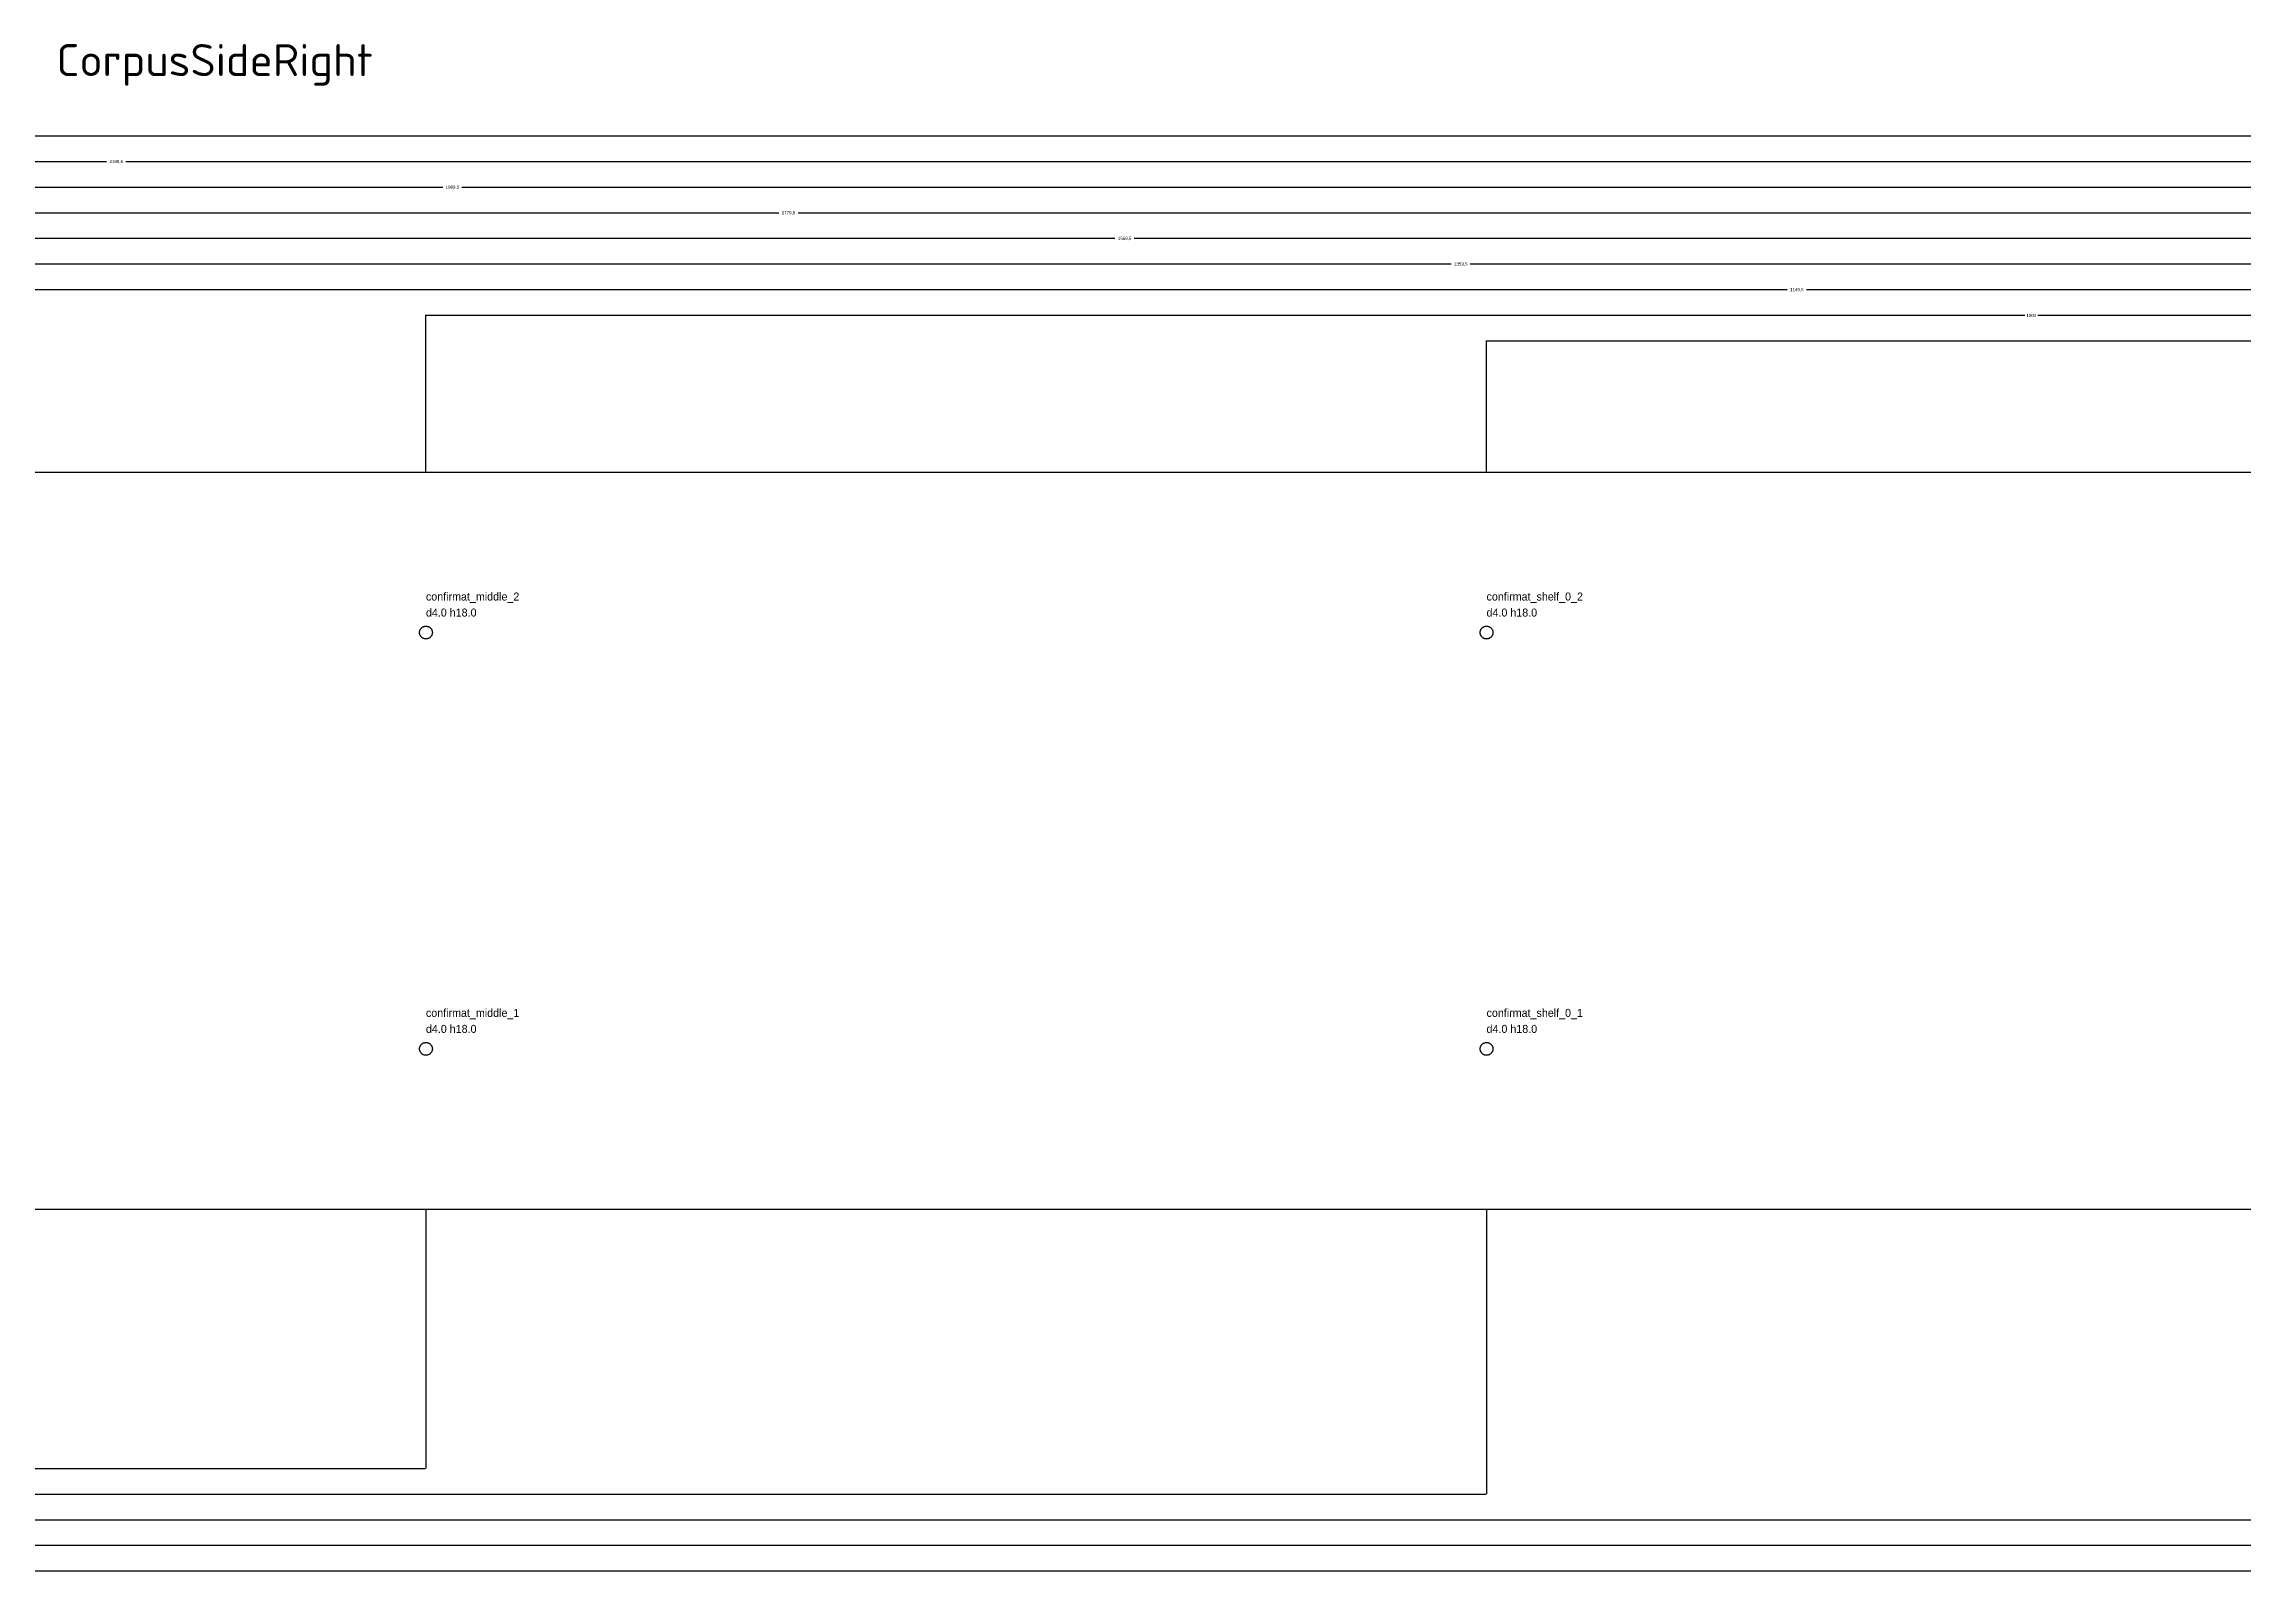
# Model space of a CAD drawing. Header units: millimetres. Extents: x -90 to 2551, y -195 to 364.
# Drawn here: x 1178 to 1864, y -114 to 364 of the extents above; entities that cross this region are included whole.
import ezdxf
from ezdxf.enums import TextEntityAlignment as Align

# ---------------------------------------------------------------- set-up
doc = ezdxf.new("R2010")
doc.units = ezdxf.units.MM
for name, color, linetype in [('ANNOTATION', 7, 'Continuous'), ('CUT', 1, 'Continuous'), ('DIMENSION', 8, 'Continuous')]:
    doc.layers.add(name, color=color, linetype=linetype)
doc.styles.add('Title', font='ISOCPEUR.ttf')
doc.dimstyles.get("Standard").update_dxf_attribs({"dimtxt": 2.5, "dimasz": 2.5, "dimexe": 1.25, "dimexo": 0.625, "dimtad": 1, "dimtxsty": 'Standard', "dimcen": 2.5, "dimazin": 3, "dimtfac": 1, "dimtmove": 0, "dimatfit": 3})

# ---------------------------------------------------------------- blocks, each defined once
blk = doc.blocks.new('_CLOSEDFILLED')
at = {"color": 0, "linetype": 'ByBlock'}
blk.add_solid([(-1, 0.2), (0, 0), (-1, -0.2)], dxfattribs=at)
blk = doc.blocks.new('*D8')
for p, q in [((0, 0), (0, -81)), ((1297, 0), (1297, -81)), ((0.25, -81), (646.5, -81)), ((650.5, -81), (1296.75, -81))]:
    blk.add_line(p, q)
at = {"layer": 'Defpoints'}
for p in [(0, 0), (1297, 0), (0, -81)]:
    blk.add_point(p, dxfattribs=at)
at = {"layer": 'DIMENSION', "xscale": 0.25, "yscale": 0.25, "rotation": 180}
blk.add_blockref('_CLOSEDFILLED', (0, -81), dxfattribs=at)
at = {"layer": 'DIMENSION', "xscale": 0.25, "yscale": 0.25}
blk.add_blockref('_CLOSEDFILLED', (1297, -81), dxfattribs=at)
at = {"layer": 'DIMENSION', "insert": (648.5, -81), "char_height": 1, "attachment_point": 5}
blk.add_mtext('1297', dxfattribs=at)
blk = doc.blocks.new('*D9')
for p, q in [((0, 0), (0, -89)), ((1628.33, 0), (1628.33, -89)), ((0.25, -89), (810.665, -89)), ((817.665, -89), (1628.08, -89))]:
    blk.add_line(p, q)
at = {"layer": 'Defpoints'}
for p in [(0, 0), (1628.33, 0), (0, -89)]:
    blk.add_point(p, dxfattribs=at)
at = {"layer": 'DIMENSION', "xscale": 0.25, "yscale": 0.25, "rotation": 180}
blk.add_blockref('_CLOSEDFILLED', (0, -89), dxfattribs=at)
at = {"layer": 'DIMENSION', "xscale": 0.25, "yscale": 0.25}
blk.add_blockref('_CLOSEDFILLED', (1628.33, -89), dxfattribs=at)
at = {"layer": 'DIMENSION', "insert": (814.165, -89), "char_height": 1, "attachment_point": 5}
blk.add_mtext('1628,33', dxfattribs=at)
blk = doc.blocks.new('*D10')
for p, q in [((0, 0), (0, -97)), ((1959.67, 0), (1959.67, -97)), ((0.25, -97), (976.335, -97)), ((983.335, -97), (1959.42, -97))]:
    blk.add_line(p, q)
at = {"layer": 'Defpoints'}
for p in [(0, 0), (1959.67, 0), (0, -97)]:
    blk.add_point(p, dxfattribs=at)
at = {"layer": 'DIMENSION', "xscale": 0.25, "yscale": 0.25, "rotation": 180}
blk.add_blockref('_CLOSEDFILLED', (0, -97), dxfattribs=at)
at = {"layer": 'DIMENSION', "xscale": 0.25, "yscale": 0.25}
blk.add_blockref('_CLOSEDFILLED', (1959.67, -97), dxfattribs=at)
at = {"layer": 'DIMENSION', "insert": (979.835, -97), "char_height": 1, "attachment_point": 5}
blk.add_mtext('1959,67', dxfattribs=at)
blk = doc.blocks.new('*D11')
for p, q in [((0, 0), (0, -105)), ((2291, 0), (2291, -105)), ((0.25, -105), (1143.5, -105)), ((1147.5, -105), (2290.75, -105))]:
    blk.add_line(p, q)
at = {"layer": 'Defpoints'}
for p in [(0, 0), (2291, 0), (0, -105)]:
    blk.add_point(p, dxfattribs=at)
at = {"layer": 'DIMENSION', "xscale": 0.25, "yscale": 0.25, "rotation": 180}
blk.add_blockref('_CLOSEDFILLED', (0, -105), dxfattribs=at)
at = {"layer": 'DIMENSION', "xscale": 0.25, "yscale": 0.25}
blk.add_blockref('_CLOSEDFILLED', (2291, -105), dxfattribs=at)
at = {"layer": 'DIMENSION', "insert": (1145.5, -105), "char_height": 1, "attachment_point": 5}
blk.add_mtext('2291', dxfattribs=at)
blk = doc.blocks.new('*D12')
for p, q in [((0, 0), (0, -113)), ((2300, 0), (2300, -113)), ((0.25, -113), (1148, -113)), ((1152, -113), (2299.75, -113))]:
    blk.add_line(p, q)
at = {"layer": 'Defpoints'}
for p in [(0, 0), (2300, 0), (0, -113)]:
    blk.add_point(p, dxfattribs=at)
at = {"layer": 'DIMENSION', "xscale": 0.25, "yscale": 0.25, "rotation": 180}
blk.add_blockref('_CLOSEDFILLED', (0, -113), dxfattribs=at)
at = {"layer": 'DIMENSION', "xscale": 0.25, "yscale": 0.25}
blk.add_blockref('_CLOSEDFILLED', (2300, -113), dxfattribs=at)
at = {"layer": 'DIMENSION', "insert": (1150, -113), "char_height": 1, "attachment_point": 5}
blk.add_mtext('2300', dxfattribs=at)
blk = doc.blocks.new('*D15')
for p, q in [((1961.165, 271), (1628.08, 271)), ((1628.33, 230), (1628.33, 271)), ((2300.25, 271), (1967.165, 271)), ((2300, 230), (2300, 271))]:
    blk.add_line(p, q)
at = {"layer": 'Defpoints'}
for p in [(2300, 271), (1628.33, 230), (2300, 230)]:
    blk.add_point(p, dxfattribs=at)
at = {"layer": 'DIMENSION', "xscale": 0.25, "yscale": 0.25}
blk.add_blockref('_CLOSEDFILLED', (1628.33, 271), dxfattribs=at)
at = {"layer": 'DIMENSION', "xscale": 0.25, "yscale": 0.25, "rotation": 180}
blk.add_blockref('_CLOSEDFILLED', (2300, 271), dxfattribs=at)
at = {"layer": 'DIMENSION', "insert": (1964.165, 271), "char_height": 1, "attachment_point": 5}
blk.add_mtext('671,67', dxfattribs=at)
blk = doc.blocks.new('*D16')
for p, q in [((1796.5, 279), (1296.75, 279)), ((1297, 230), (1297, 279)), ((2300.25, 279), (1800.5, 279)), ((2300, 230), (2300, 279))]:
    blk.add_line(p, q)
at = {"layer": 'Defpoints'}
for p in [(2300, 279), (1297, 230), (2300, 230)]:
    blk.add_point(p, dxfattribs=at)
at = {"layer": 'DIMENSION', "xscale": 0.25, "yscale": 0.25}
blk.add_blockref('_CLOSEDFILLED', (1297, 279), dxfattribs=at)
at = {"layer": 'DIMENSION', "xscale": 0.25, "yscale": 0.25, "rotation": 180}
blk.add_blockref('_CLOSEDFILLED', (2300, 279), dxfattribs=at)
at = {"layer": 'DIMENSION', "insert": (1798.5, 279), "char_height": 1, "attachment_point": 5}
blk.add_mtext('1003', dxfattribs=at)
blk = doc.blocks.new('*D17')
for p, q in [((1722.25, 287), (1150.25, 287)), ((1150.5, 230), (1150.5, 287)), ((2300.25, 287), (1728.25, 287)), ((2300, 230), (2300, 287))]:
    blk.add_line(p, q)
at = {"layer": 'Defpoints'}
for p in [(2300, 287), (1150.5, 230), (2300, 230)]:
    blk.add_point(p, dxfattribs=at)
at = {"layer": 'DIMENSION', "xscale": 0.25, "yscale": 0.25}
blk.add_blockref('_CLOSEDFILLED', (1150.5, 287), dxfattribs=at)
at = {"layer": 'DIMENSION', "xscale": 0.25, "yscale": 0.25, "rotation": 180}
blk.add_blockref('_CLOSEDFILLED', (2300, 287), dxfattribs=at)
at = {"layer": 'DIMENSION', "insert": (1725.25, 287), "char_height": 1, "attachment_point": 5}
blk.add_mtext('1149,5', dxfattribs=at)
blk = doc.blocks.new('*D18')
for p, q in [((1617.25, 295), (940.25, 295)), ((940.5, 230), (940.5, 295)), ((2300.25, 295), (1623.25, 295)), ((2300, 230), (2300, 295))]:
    blk.add_line(p, q)
at = {"layer": 'Defpoints'}
for p in [(2300, 295), (940.5, 230), (2300, 230)]:
    blk.add_point(p, dxfattribs=at)
at = {"layer": 'DIMENSION', "xscale": 0.25, "yscale": 0.25}
blk.add_blockref('_CLOSEDFILLED', (940.5, 295), dxfattribs=at)
at = {"layer": 'DIMENSION', "xscale": 0.25, "yscale": 0.25, "rotation": 180}
blk.add_blockref('_CLOSEDFILLED', (2300, 295), dxfattribs=at)
at = {"layer": 'DIMENSION', "insert": (1620.25, 295), "char_height": 1, "attachment_point": 5}
blk.add_mtext('1359,5', dxfattribs=at)
blk = doc.blocks.new('*D19')
for p, q in [((1512.25, 303), (730.25, 303)), ((730.5, 230), (730.5, 303)), ((2300.25, 303), (1518.25, 303)), ((2300, 230), (2300, 303))]:
    blk.add_line(p, q)
at = {"layer": 'Defpoints'}
for p in [(2300, 303), (730.5, 230), (2300, 230)]:
    blk.add_point(p, dxfattribs=at)
at = {"layer": 'DIMENSION', "xscale": 0.25, "yscale": 0.25}
blk.add_blockref('_CLOSEDFILLED', (730.5, 303), dxfattribs=at)
at = {"layer": 'DIMENSION', "xscale": 0.25, "yscale": 0.25, "rotation": 180}
blk.add_blockref('_CLOSEDFILLED', (2300, 303), dxfattribs=at)
at = {"layer": 'DIMENSION', "insert": (1515.25, 303), "char_height": 1, "attachment_point": 5}
blk.add_mtext('1569,5', dxfattribs=at)
blk = doc.blocks.new('*D20')
for p, q in [((1407.25, 311), (520.25, 311)), ((520.5, 230), (520.5, 311)), ((2300.25, 311), (1413.25, 311)), ((2300, 230), (2300, 311))]:
    blk.add_line(p, q)
at = {"layer": 'Defpoints'}
for p in [(2300, 311), (520.5, 230), (2300, 230)]:
    blk.add_point(p, dxfattribs=at)
at = {"layer": 'DIMENSION', "xscale": 0.25, "yscale": 0.25}
blk.add_blockref('_CLOSEDFILLED', (520.5, 311), dxfattribs=at)
at = {"layer": 'DIMENSION', "xscale": 0.25, "yscale": 0.25, "rotation": 180}
blk.add_blockref('_CLOSEDFILLED', (2300, 311), dxfattribs=at)
at = {"layer": 'DIMENSION', "insert": (1410.25, 311), "char_height": 1, "attachment_point": 5}
blk.add_mtext('1779,5', dxfattribs=at)
blk = doc.blocks.new('*D21')
for p, q in [((1302.25, 319), (310.25, 319)), ((310.5, 230), (310.5, 319)), ((2300.25, 319), (1308.25, 319)), ((2300, 230), (2300, 319))]:
    blk.add_line(p, q)
at = {"layer": 'Defpoints'}
for p in [(2300, 319), (310.5, 230), (2300, 230)]:
    blk.add_point(p, dxfattribs=at)
at = {"layer": 'DIMENSION', "xscale": 0.25, "yscale": 0.25}
blk.add_blockref('_CLOSEDFILLED', (310.5, 319), dxfattribs=at)
at = {"layer": 'DIMENSION', "xscale": 0.25, "yscale": 0.25, "rotation": 180}
blk.add_blockref('_CLOSEDFILLED', (2300, 319), dxfattribs=at)
at = {"layer": 'DIMENSION', "insert": (1305.25, 319), "char_height": 1, "attachment_point": 5}
blk.add_mtext('1989,5', dxfattribs=at)
blk = doc.blocks.new('*D22')
for p, q in [((1197.25, 327), (100.25, 327)), ((100.5, 230), (100.5, 327)), ((2300.25, 327), (1203.25, 327)), ((2300, 230), (2300, 327))]:
    blk.add_line(p, q)
at = {"layer": 'Defpoints'}
for p in [(2300, 327), (100.5, 230), (2300, 230)]:
    blk.add_point(p, dxfattribs=at)
at = {"layer": 'DIMENSION', "xscale": 0.25, "yscale": 0.25}
blk.add_blockref('_CLOSEDFILLED', (100.5, 327), dxfattribs=at)
at = {"layer": 'DIMENSION', "xscale": 0.25, "yscale": 0.25, "rotation": 180}
blk.add_blockref('_CLOSEDFILLED', (2300, 327), dxfattribs=at)
at = {"layer": 'DIMENSION', "insert": (1200.25, 327), "char_height": 1, "attachment_point": 5}
blk.add_mtext('2199,5', dxfattribs=at)
blk = doc.blocks.new('*D23')
for p, q in [((1152.5, 335), (8.75, 335)), ((9, 230), (9, 335)), ((2300.25, 335), (1156.5, 335)), ((2300, 230), (2300, 335))]:
    blk.add_line(p, q)
at = {"layer": 'Defpoints'}
for p in [(2300, 335), (9, 230), (2300, 230)]:
    blk.add_point(p, dxfattribs=at)
at = {"layer": 'DIMENSION', "xscale": 0.25, "yscale": 0.25}
blk.add_blockref('_CLOSEDFILLED', (9, 335), dxfattribs=at)
at = {"layer": 'DIMENSION', "xscale": 0.25, "yscale": 0.25, "rotation": 180}
blk.add_blockref('_CLOSEDFILLED', (2300, 335), dxfattribs=at)
at = {"layer": 'DIMENSION', "insert": (1154.5, 335), "char_height": 1, "attachment_point": 5}
blk.add_mtext('2291', dxfattribs=at)

msp = doc.modelspace()

# ---------------------------------------------------------------- linework, layer by layer
at = {"layer": 'CUT'}
for p, q in [((2300, 230), (0, 230)), ((1295, 180.126), (1295.02, 180.251)), ((1295, 180), (1295, 180.126)), ((1295, 179.874), (1295, 180)), ((1295.02, 179.749), (1295, 179.874)), ((1295.02, 180.251), (1295.04, 180.375)), ((1295.04, 179.625), (1295.02, 179.749)), ((1295.04, 180.375), (1295.06, 180.497)), ((1295.06, 179.503), (1295.04, 179.625)), ((1295.06, 180.497), (1295.1, 180.618)), ((1295.1, 179.382), (1295.06, 179.503)), ((1295.1, 180.618), (1295.14, 180.736)), ((1295.14, 179.264), (1295.1, 179.382)), ((1295.14, 180.736), (1295.19, 180.852)), ((1295.19, 179.148), (1295.14, 179.264)), ((1295.19, 180.852), (1295.25, 180.964)), ((1295.25, 179.036), (1295.19, 179.148)), ((1295.25, 180.964), (1295.31, 181.072)), ((1295.31, 178.928), (1295.25, 179.036)), ((1295.31, 181.072), (1295.38, 181.176)), ((1295.38, 178.824), (1295.31, 178.928)), ((1295.38, 181.176), (1295.46, 181.275)), ((1295.46, 178.725), (1295.38, 178.824)), ((1295.46, 181.275), (1295.54, 181.369)), ((1295.54, 178.631), (1295.46, 178.725)), ((1295.54, 181.369), (1295.63, 181.458)), ((1295.63, 178.542), (1295.54, 178.631)), ((1295.63, 181.458), (1295.73, 181.541)), ((1295.73, 178.459), (1295.63, 178.542)), ((1295.73, 181.541), (1295.82, 181.618)), ((1295.82, 181.618), (1295.93, 181.689)), ((1295.93, 181.689), (1296.04, 181.753)), ((1296.04, 181.753), (1296.15, 181.81)), ((1296.15, 181.81), (1296.26, 181.86)), ((1296.26, 181.86), (1296.38, 181.902)), ((1296.38, 181.902), (1296.5, 181.937)), ((1296.5, 181.937), (1296.63, 181.965)), ((1296.63, 181.965), (1296.75, 181.984)), ((1296.75, 181.984), (1296.87, 181.996)), ((1296.87, 181.996), (1297, 182)), ((1297, 182), (1297.13, 181.996)), ((1297.13, 181.996), (1297.25, 181.984)), ((1297.25, 181.984), (1297.37, 181.965)), ((1297.37, 181.965), (1297.5, 181.937)), ((1297.5, 181.937), (1297.62, 181.902)), ((1297.62, 181.902), (1297.74, 181.86)), ((1297.74, 181.86), (1297.85, 181.81)), ((1297.85, 181.81), (1297.96, 181.753)), ((1297.96, 181.753), (1298.07, 181.689)), ((1298.07, 181.689), (1298.18, 181.618)), ((1298.18, 181.618), (1298.27, 181.541)), ((1298.27, 181.541), (1298.37, 181.458)), ((1298.37, 178.542), (1298.27, 178.459)), ((1298.37, 181.458), (1298.46, 181.369)), ((1298.46, 178.631), (1298.37, 178.542)), ((1298.46, 181.369), (1298.54, 181.275)), ((1298.54, 178.725), (1298.46, 178.631)), ((1298.54, 181.275), (1298.62, 181.176)), ((1298.62, 178.824), (1298.54, 178.725)), ((1298.62, 181.176), (1298.69, 181.072)), ((1298.69, 178.928), (1298.62, 178.824)), ((1298.69, 181.072), (1298.75, 180.964)), ((1298.75, 179.036), (1298.69, 178.928)), ((1298.75, 180.964), (1298.81, 180.852)), ((1298.81, 179.148), (1298.75, 179.036)), ((1298.81, 180.852), (1298.86, 180.736)), ((1298.86, 179.264), (1298.81, 179.148)), ((1298.86, 180.736), (1298.9, 180.618)), ((1298.9, 179.382), (1298.86, 179.264)), ((1298.9, 180.618), (1298.94, 180.497)), ((1298.94, 179.503), (1298.9, 179.382)), ((1298.94, 180.497), (1298.96, 180.375)), ((1298.96, 179.625), (1298.94, 179.503)), ((1298.96, 180.375), (1298.98, 180.251)), ((1298.98, 179.749), (1298.96, 179.625)), ((1298.98, 180.251), (1299, 180.126)), ((1299, 179.874), (1298.98, 179.749)), ((1299, 180.126), (1299, 180)), ((1299, 180), (1299, 179.874)), ((1626.33, 180), (1626.34, 180.126)), ((1626.34, 179.874), (1626.33, 180)), ((1626.34, 180.126), (1626.35, 180.251)), ((1626.35, 179.749), (1626.34, 179.874)), ((1626.35, 180.251), (1626.37, 180.375)), ((1626.37, 179.625), (1626.35, 179.749)), ((1626.37, 180.375), (1626.4, 180.497)), ((1626.4, 179.503), (1626.37, 179.625)), ((1626.4, 180.497), (1626.43, 180.618)), ((1626.43, 179.382), (1626.4, 179.503)), ((1626.43, 180.618), (1626.47, 180.736)), ((1626.47, 179.264), (1626.43, 179.382)), ((1626.47, 180.736), (1626.52, 180.852)), ((1626.52, 179.148), (1626.47, 179.264)), ((1626.52, 180.852), (1626.58, 180.964)), ((1626.58, 179.036), (1626.52, 179.148)), ((1626.58, 180.964), (1626.64, 181.072)), ((1626.64, 178.928), (1626.58, 179.036)), ((1626.64, 181.072), (1626.72, 181.176)), ((1626.72, 178.824), (1626.64, 178.928)), ((1626.72, 181.176), (1626.79, 181.275)), ((1626.79, 178.725), (1626.72, 178.824)), ((1626.79, 181.275), (1626.88, 181.369)), ((1626.88, 178.631), (1626.79, 178.725)), ((1626.88, 181.369), (1626.96, 181.458)), ((1626.96, 178.542), (1626.88, 178.631)), ((1626.96, 181.458), (1627.06, 181.541)), ((1627.06, 178.459), (1626.96, 178.542)), ((1627.06, 181.541), (1627.16, 181.618)), ((1627.16, 181.618), (1627.26, 181.689)), ((1627.26, 181.689), (1627.37, 181.753)), ((1627.37, 181.753), (1627.48, 181.81)), ((1627.48, 181.81), (1627.6, 181.86)), ((1627.6, 181.86), (1627.72, 181.902)), ((1627.72, 181.902), (1627.84, 181.937)), ((1627.84, 181.937), (1627.96, 181.965)), ((1627.96, 181.965), (1628.08, 181.984)), ((1628.08, 181.984), (1628.21, 181.996)), ((1628.21, 181.996), (1628.33, 182)), ((1628.33, 182), (1628.46, 181.996)), ((1628.46, 181.996), (1628.58, 181.984)), ((1628.58, 181.984), (1628.71, 181.965)), ((1628.71, 181.965), (1628.83, 181.937)), ((1628.83, 181.937), (1628.95, 181.902)), ((1628.95, 181.902), (1629.07, 181.86)), ((1629.07, 181.86), (1629.18, 181.81)), ((1629.18, 181.81), (1629.3, 181.753)), ((1629.3, 181.753), (1629.4, 181.689)), ((1629.4, 181.689), (1629.51, 181.618)), ((1629.51, 181.618), (1629.61, 181.541)), ((1629.61, 181.541), (1629.7, 181.458)), ((1629.7, 178.542), (1629.61, 178.459)), ((1629.7, 181.458), (1629.79, 181.369)), ((1629.79, 178.631), (1629.7, 178.542)), ((1629.79, 181.369), (1629.87, 181.275)), ((1629.87, 178.725), (1629.79, 178.631)), ((1629.87, 181.275), (1629.95, 181.176)), ((1629.95, 178.824), (1629.87, 178.725)), ((1629.95, 181.176), (1630.02, 181.072)), ((1630.02, 178.928), (1629.95, 178.824)), ((1630.02, 181.072), (1630.09, 180.964)), ((1630.09, 179.036), (1630.02, 178.928)), ((1630.09, 180.964), (1630.14, 180.852)), ((1630.14, 179.148), (1630.09, 179.036)), ((1630.14, 180.852), (1630.19, 180.736)), ((1630.19, 179.264), (1630.14, 179.148)), ((1630.19, 180.736), (1630.24, 180.618)), ((1630.24, 179.382), (1630.19, 179.264)), ((1630.24, 180.618), (1630.27, 180.497)), ((1630.27, 179.503), (1630.24, 179.382)), ((1630.27, 180.497), (1630.3, 180.375)), ((1630.3, 179.625), (1630.27, 179.503)), ((1630.3, 180.375), (1630.32, 180.251)), ((1630.32, 179.749), (1630.3, 179.625)), ((1630.32, 180.251), (1630.33, 180.126)), ((1630.33, 179.874), (1630.32, 179.749)), ((1630.33, 180.126), (1630.33, 180)), ((1630.33, 180), (1630.33, 179.874)), ((1295.82, 178.382), (1295.73, 178.459)), ((1295.93, 178.311), (1295.82, 178.382)), ((1296.04, 178.247), (1295.93, 178.311)), ((1296.15, 178.19), (1296.04, 178.247)), ((1296.26, 178.14), (1296.15, 178.19)), ((1296.38, 178.098), (1296.26, 178.14)), ((1296.5, 178.063), (1296.38, 178.098)), ((1296.63, 178.035), (1296.5, 178.063)), ((1296.75, 178.016), (1296.63, 178.035)), ((1296.87, 178.004), (1296.75, 178.016)), ((1297, 178), (1296.87, 178.004)), ((1297.13, 178.004), (1297, 178)), ((1297.25, 178.016), (1297.13, 178.004)), ((1297.37, 178.035), (1297.25, 178.016)), ((1297.5, 178.063), (1297.37, 178.035)), ((1297.62, 178.098), (1297.5, 178.063)), ((1297.74, 178.14), (1297.62, 178.098)), ((1297.85, 178.19), (1297.74, 178.14)), ((1297.96, 178.247), (1297.85, 178.19)), ((1298.07, 178.311), (1297.96, 178.247)), ((1298.18, 178.382), (1298.07, 178.311)), ((1298.27, 178.459), (1298.18, 178.382)), ((1627.16, 178.382), (1627.06, 178.459)), ((1627.26, 178.311), (1627.16, 178.382)), ((1627.37, 178.247), (1627.26, 178.311)), ((1627.48, 178.19), (1627.37, 178.247)), ((1627.6, 178.14), (1627.48, 178.19)), ((1627.72, 178.098), (1627.6, 178.14)), ((1627.84, 178.063), (1627.72, 178.098)), ((1627.96, 178.035), (1627.84, 178.063)), ((1628.08, 178.016), (1627.96, 178.035)), ((1628.21, 178.004), (1628.08, 178.016)), ((1628.33, 178), (1628.21, 178.004)), ((1628.46, 178.004), (1628.33, 178)), ((1628.58, 178.016), (1628.46, 178.004)), ((1628.71, 178.035), (1628.58, 178.016)), ((1628.83, 178.063), (1628.71, 178.035)), ((1628.95, 178.098), (1628.83, 178.063)), ((1629.07, 178.14), (1628.95, 178.098)), ((1629.18, 178.19), (1629.07, 178.14)), ((1629.3, 178.247), (1629.18, 178.19)), ((1629.4, 178.311), (1629.3, 178.247)), ((1629.51, 178.382), (1629.4, 178.311)), ((1629.61, 178.459), (1629.51, 178.382)), ((1295, 50.1256), (1295.02, 50.2507)), ((1295, 50), (1295, 50.1256)), ((1295, 49.8744), (1295, 50)), ((1295.02, 49.7493), (1295, 49.8744)), ((1295.02, 50.2507), (1295.04, 50.3748)), ((1295.04, 49.6252), (1295.02, 49.7493)), ((1295.04, 50.3748), (1295.06, 50.4974)), ((1295.06, 49.5026), (1295.04, 49.6252)), ((1295.06, 50.4974), (1295.1, 50.618)), ((1295.1, 49.382), (1295.06, 49.5026)), ((1295.1, 50.618), (1295.14, 50.7362)), ((1295.14, 49.2638), (1295.1, 49.382)), ((1295.14, 50.7362), (1295.19, 50.8516)), ((1295.19, 49.1484), (1295.14, 49.2638)), ((1295.19, 50.8516), (1295.25, 50.9635)), ((1295.25, 49.0365), (1295.19, 49.1484)), ((1295.25, 50.9635), (1295.31, 51.0717)), ((1295.31, 48.9283), (1295.25, 49.0365)), ((1295.31, 51.0717), (1295.38, 51.1756)), ((1295.38, 48.8244), (1295.31, 48.9283)), ((1295.38, 51.1756), (1295.46, 51.2748)), ((1295.46, 48.7252), (1295.38, 48.8244)), ((1295.46, 51.2748), (1295.54, 51.3691)), ((1295.54, 48.6309), (1295.46, 48.7252)), ((1295.54, 51.3691), (1295.63, 51.4579)), ((1295.63, 48.5421), (1295.54, 48.6309)), ((1295.63, 51.4579), (1295.73, 51.541)), ((1295.73, 48.459), (1295.63, 48.5421)), ((1295.73, 51.541), (1295.82, 51.618)), ((1295.82, 48.382), (1295.73, 48.459)), ((1295.82, 51.618), (1295.93, 51.6887)), ((1295.93, 48.3113), (1295.82, 48.382)), ((1295.93, 51.6887), (1296.04, 51.7526)), ((1296.04, 48.2474), (1295.93, 48.3113)), ((1296.04, 51.7526), (1296.15, 51.8097)), ((1296.15, 48.1903), (1296.04, 48.2474)), ((1296.15, 51.8097), (1296.26, 51.8596)), ((1296.26, 48.1404), (1296.15, 48.1903)), ((1296.26, 51.8596), (1296.38, 51.9021)), ((1296.38, 48.0979), (1296.26, 48.1404)), ((1296.38, 51.9021), (1296.5, 51.9372)), ((1296.5, 48.0628), (1296.38, 48.0979)), ((1296.5, 51.9372), (1296.63, 51.9646)), ((1296.63, 51.9646), (1296.75, 51.9842)), ((1296.75, 51.9842), (1296.87, 51.9961)), ((1296.87, 51.9961), (1297, 52)), ((1297, 52), (1297.13, 51.9961)), ((1297.13, 51.9961), (1297.25, 51.9842)), ((1297.25, 51.9842), (1297.37, 51.9646)), ((1297.37, 51.9646), (1297.5, 51.9372)), ((1297.5, 51.9372), (1297.62, 51.9021)), ((1297.62, 48.0979), (1297.5, 48.0628)), ((1297.62, 51.9021), (1297.74, 51.8596)), ((1297.74, 48.1404), (1297.62, 48.0979)), ((1297.74, 51.8596), (1297.85, 51.8097)), ((1297.85, 48.1903), (1297.74, 48.1404)), ((1297.85, 51.8097), (1297.96, 51.7526)), ((1297.96, 48.2474), (1297.85, 48.1903)), ((1297.96, 51.7526), (1298.07, 51.6887)), ((1298.07, 48.3113), (1297.96, 48.2474)), ((1298.07, 51.6887), (1298.18, 51.618)), ((1298.18, 48.382), (1298.07, 48.3113)), ((1298.18, 51.618), (1298.27, 51.541)), ((1298.27, 48.459), (1298.18, 48.382)), ((1298.27, 51.541), (1298.37, 51.4579)), ((1298.37, 48.5421), (1298.27, 48.459)), ((1298.37, 51.4579), (1298.46, 51.3691)), ((1298.46, 48.6309), (1298.37, 48.5421)), ((1298.46, 51.3691), (1298.54, 51.2748)), ((1298.54, 48.7252), (1298.46, 48.6309)), ((1298.54, 51.2748), (1298.62, 51.1756)), ((1298.62, 48.8244), (1298.54, 48.7252)), ((1298.62, 51.1756), (1298.69, 51.0717)), ((1298.69, 48.9283), (1298.62, 48.8244)), ((1298.69, 51.0717), (1298.75, 50.9635)), ((1298.75, 49.0365), (1298.69, 48.9283)), ((1298.75, 50.9635), (1298.81, 50.8516)), ((1298.81, 49.1484), (1298.75, 49.0365)), ((1298.81, 50.8516), (1298.86, 50.7362)), ((1298.86, 49.2638), (1298.81, 49.1484)), ((1298.86, 50.7362), (1298.9, 50.618)), ((1298.9, 49.382), (1298.86, 49.2638)), ((1298.9, 50.618), (1298.94, 50.4974)), ((1298.94, 49.5026), (1298.9, 49.382)), ((1298.94, 50.4974), (1298.96, 50.3748)), ((1298.96, 49.6252), (1298.94, 49.5026)), ((1298.96, 50.3748), (1298.98, 50.2507)), ((1298.98, 49.7493), (1298.96, 49.6252)), ((1298.98, 50.2507), (1299, 50.1256)), ((1299, 49.8744), (1298.98, 49.7493)), ((1299, 50.1256), (1299, 50)), ((1299, 50), (1299, 49.8744)), ((1626.33, 50), (1626.34, 50.1256)), ((1626.34, 49.8744), (1626.33, 50)), ((1626.34, 50.1256), (1626.35, 50.2507)), ((1626.35, 49.7493), (1626.34, 49.8744)), ((1626.35, 50.2507), (1626.37, 50.3748)), ((1626.37, 49.6252), (1626.35, 49.7493)), ((1626.37, 50.3748), (1626.4, 50.4974)), ((1626.4, 49.5026), (1626.37, 49.6252)), ((1626.4, 50.4974), (1626.43, 50.618)), ((1626.43, 49.382), (1626.4, 49.5026)), ((1626.43, 50.618), (1626.47, 50.7362)), ((1626.47, 49.2638), (1626.43, 49.382)), ((1626.47, 50.7362), (1626.52, 50.8516)), ((1626.52, 49.1484), (1626.47, 49.2638)), ((1626.52, 50.8516), (1626.58, 50.9635)), ((1626.58, 49.0365), (1626.52, 49.1484)), ((1626.58, 50.9635), (1626.64, 51.0717)), ((1626.64, 48.9283), (1626.58, 49.0365)), ((1626.64, 51.0717), (1626.72, 51.1756)), ((1626.72, 48.8244), (1626.64, 48.9283)), ((1626.72, 51.1756), (1626.79, 51.2748)), ((1626.79, 48.7252), (1626.72, 48.8244)), ((1626.79, 51.2748), (1626.88, 51.3691)), ((1626.88, 48.6309), (1626.79, 48.7252)), ((1626.88, 51.3691), (1626.96, 51.4579)), ((1626.96, 48.5421), (1626.88, 48.6309)), ((1626.96, 51.4579), (1627.06, 51.541)), ((1627.06, 48.459), (1626.96, 48.5421)), ((1627.06, 51.541), (1627.16, 51.618)), ((1627.16, 48.382), (1627.06, 48.459)), ((1627.16, 51.618), (1627.26, 51.6887)), ((1627.26, 48.3113), (1627.16, 48.382)), ((1627.26, 51.6887), (1627.37, 51.7526)), ((1627.37, 48.2474), (1627.26, 48.3113)), ((1627.37, 51.7526), (1627.48, 51.8097)), ((1627.48, 48.1903), (1627.37, 48.2474)), ((1627.48, 51.8097), (1627.6, 51.8596)), ((1627.6, 48.1404), (1627.48, 48.1903)), ((1627.6, 51.8596), (1627.72, 51.9021)), ((1627.72, 48.0979), (1627.6, 48.1404)), ((1627.72, 51.9021), (1627.84, 51.9372)), ((1627.84, 48.0628), (1627.72, 48.0979)), ((1627.84, 51.9372), (1627.96, 51.9646)), ((1627.96, 51.9646), (1628.08, 51.9842)), ((1628.08, 51.9842), (1628.21, 51.9961)), ((1628.21, 51.9961), (1628.33, 52)), ((1628.33, 52), (1628.46, 51.9961)), ((1628.46, 51.9961), (1628.58, 51.9842)), ((1628.58, 51.9842), (1628.71, 51.9646)), ((1628.71, 51.9646), (1628.83, 51.9372)), ((1628.83, 51.9372), (1628.95, 51.9021)), ((1628.95, 48.0979), (1628.83, 48.0628)), ((1628.95, 51.9021), (1629.07, 51.8596)), ((1629.07, 48.1404), (1628.95, 48.0979)), ((1629.07, 51.8596), (1629.18, 51.8097)), ((1629.18, 48.1903), (1629.07, 48.1404)), ((1629.18, 51.8097), (1629.3, 51.7526)), ((1629.3, 48.2474), (1629.18, 48.1903)), ((1629.3, 51.7526), (1629.4, 51.6887)), ((1629.4, 48.3113), (1629.3, 48.2474)), ((1629.4, 51.6887), (1629.51, 51.618)), ((1629.51, 48.382), (1629.4, 48.3113)), ((1629.51, 51.618), (1629.61, 51.541)), ((1629.61, 48.459), (1629.51, 48.382)), ((1629.61, 51.541), (1629.7, 51.4579)), ((1629.7, 48.5421), (1629.61, 48.459)), ((1629.7, 51.4579), (1629.79, 51.3691)), ((1629.79, 48.6309), (1629.7, 48.5421)), ((1629.79, 51.3691), (1629.87, 51.2748)), ((1629.87, 48.7252), (1629.79, 48.6309)), ((1629.87, 51.2748), (1629.95, 51.1756)), ((1629.95, 48.8244), (1629.87, 48.7252)), ((1629.95, 51.1756), (1630.02, 51.0717)), ((1630.02, 48.9283), (1629.95, 48.8244)), ((1630.02, 51.0717), (1630.09, 50.9635)), ((1630.09, 49.0365), (1630.02, 48.9283)), ((1630.09, 50.9635), (1630.14, 50.8516)), ((1630.14, 49.1484), (1630.09, 49.0365)), ((1630.14, 50.8516), (1630.19, 50.7362)), ((1630.19, 49.2638), (1630.14, 49.1484)), ((1630.19, 50.7362), (1630.24, 50.618)), ((1630.24, 49.382), (1630.19, 49.2638)), ((1630.24, 50.618), (1630.27, 50.4974)), ((1630.27, 49.5026), (1630.24, 49.382)), ((1630.27, 50.4974), (1630.3, 50.3748)), ((1630.3, 49.6252), (1630.27, 49.5026)), ((1630.3, 50.3748), (1630.32, 50.2507)), ((1630.32, 49.7493), (1630.3, 49.6252)), ((1630.32, 50.2507), (1630.33, 50.1256)), ((1630.33, 49.8744), (1630.32, 49.7493)), ((1630.33, 50.1256), (1630.33, 50)), ((1630.33, 50), (1630.33, 49.8744)), ((1296.63, 48.0354), (1296.5, 48.0628)), ((1296.75, 48.0158), (1296.63, 48.0354)), ((1296.87, 48.0039), (1296.75, 48.0158)), ((1297, 48), (1296.87, 48.0039)), ((1297.13, 48.0039), (1297, 48)), ((1297.25, 48.0158), (1297.13, 48.0039)), ((1297.37, 48.0354), (1297.25, 48.0158)), ((1297.5, 48.0628), (1297.37, 48.0354)), ((1627.96, 48.0354), (1627.84, 48.0628)), ((1628.08, 48.0158), (1627.96, 48.0354)), ((1628.21, 48.0039), (1628.08, 48.0158)), ((1628.33, 48), (1628.21, 48.0039)), ((1628.46, 48.0039), (1628.33, 48)), ((1628.58, 48.0158), (1628.46, 48.0039)), ((1628.71, 48.0354), (1628.58, 48.0158)), ((1628.83, 48.0628), (1628.71, 48.0354)), ((0, 0), (2300, 0))]:
    msp.add_line(p, q, dxfattribs=at)

# ---------------------------------------------------------------- texts
at = {"layer": 'ANNOTATION', "style": 'Title'}
msp.add_text('CorpusSideRight', height=10, dxfattribs=at).set_placement((1231, 358.75), align=Align.MIDDLE_CENTER)
at = {"layer": 'ANNOTATION'}
for s, p in [('confirmat_middle_2', (1297, 190)), ('confirmat_shelf_0_2', (1628.33, 190)), ('d4.0 h18.0', (1297, 185)), ('d4.0 h18.0', (1628.33, 185)), ('confirmat_middle_1', (1297, 60)), ('confirmat_shelf_0_1', (1628.33, 60)), ('d4.0 h18.0', (1297, 55)), ('d4.0 h18.0', (1628.33, 55))]:
    msp.add_text(s, height=2.5, dxfattribs=at).set_placement(p)

# ---------------------------------------------------------------- dimensions: what is measured, and where the dimension line sits
at = {"layer": 'DIMENSION'}
for base, p1, p2, picture, middle in [((2300, 335), (2300, 230), (9, 230), '*D23', (1154.5, 335)), ((2300, 327), (2300, 230), (100.5, 230), '*D22', (1200.25, 327)), ((2300, 319), (2300, 230), (310.5, 230), '*D21', (1305.25, 319)), ((2300, 311), (2300, 230), (520.5, 230), '*D20', (1410.25, 311)), ((2300, 303), (2300, 230), (730.5, 230), '*D19', (1515.25, 303)), ((2300, 295), (2300, 230), (940.5, 230), '*D18', (1620.25, 295)), ((2300, 287), (2300, 230), (1150.5, 230), '*D17', (1725.25, 287)), ((2300, 279), (2300, 230), (1297, 230), '*D16', (1798.5, 279)), ((2300, 271), (2300, 230), (1628.33, 230), '*D15', (1964.165, 271)), ((0, -81), (0, 0), (1297, 0), '*D8', (648.5, -81)), ((0, -89), (0, 0), (1628.33, 0), '*D9', (814.165, -89)), ((0, -97), (0, 0), (1959.67, 0), '*D10', (979.835, -97)), ((0, -105), (0, 0), (2291, 0), '*D11', (1145.5, -105)), ((0, -113), (0, 0), (2300, 0), '*D12', (1150, -113))]:
    dim = msp.add_linear_dim(base=base, p1=p1, p2=p2, dimstyle='Standard', dxfattribs=at)
    dim.commit()
    dim.dimension.update_dxf_attribs({"geometry": picture, "text_midpoint": middle})

doc.saveas('drawing.dxf')
